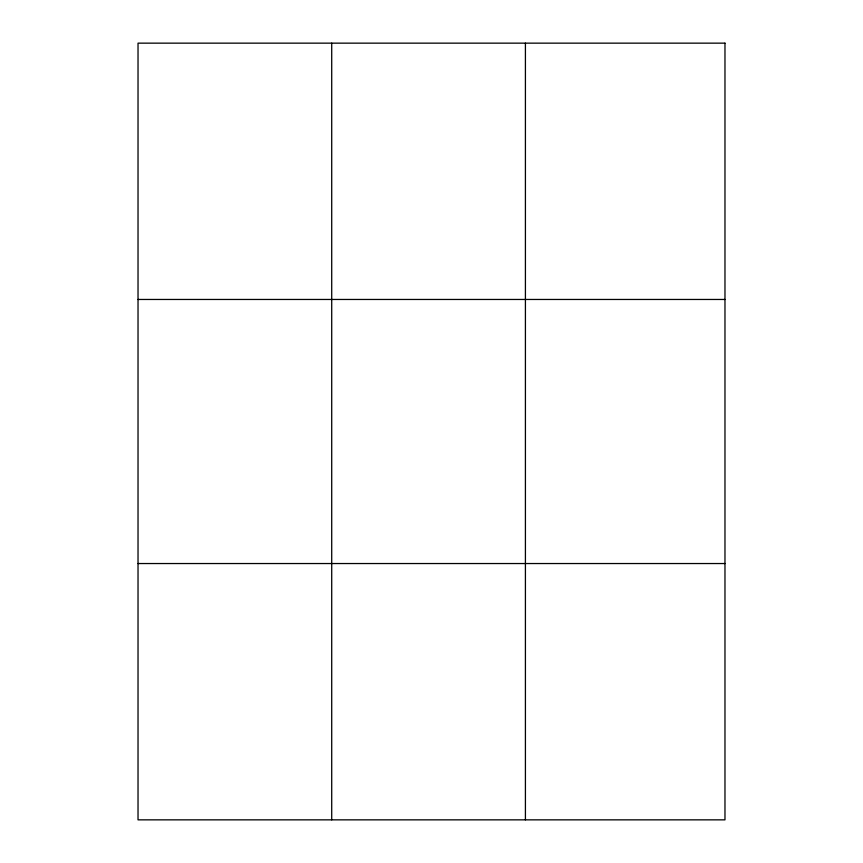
<?xml version="1.0" encoding="UTF-8"?>
<svg xmlns="http://www.w3.org/2000/svg" width="863" height="863" viewBox="0 0 863 863"><rect width="100%" height="100%" fill="white"/><g stroke="black" fill="none" stroke-linecap="round" stroke-linejoin="round"><path stroke-width="1.29" d="M331.716 819.85L331.716 43.15M525.416 819.85L525.416 43.15M138.026 299.461L724.974 299.461M138.026 563.539L724.974 563.539M724.974 43.15L724.974 819.85L138.026 819.85L138.026 43.15L724.974 43.15"/></g></svg>
